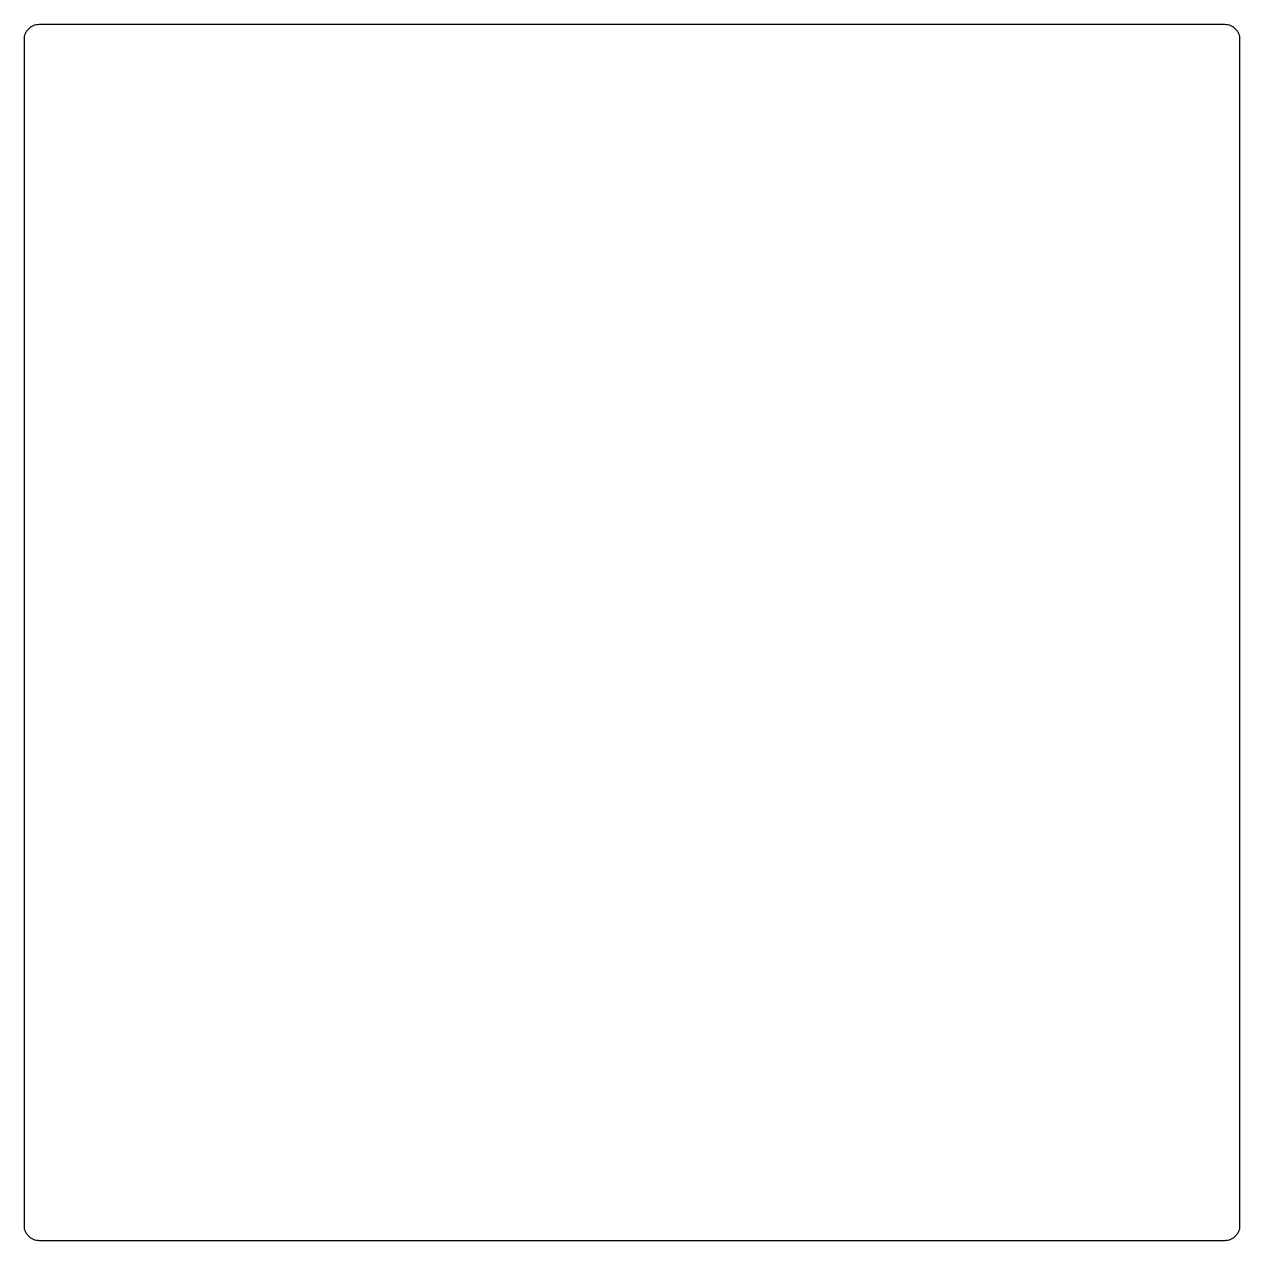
# Model space of a CAD drawing. Header units: millimetres. Extents: x 0 to 300, y 0 to 300.
import ezdxf

# ---------------------------------------------------------------- set-up
doc = ezdxf.new("R2010")
doc.units = ezdxf.units.MM
doc.layers.add('CUT', color=7, linetype='CONTINUOUS')

msp = doc.modelspace()

# ---------------------------------------------------------------- linework, layer by layer
at = {"layer": 'CUT'}
msp.add_lwpolyline([(3.5, -0.175), (3.1398, -0.1573), (2.783, -0.1044), (2.4332, -0.0168), (2.0936, 0.1047), (1.7676, 0.2589), (1.4583, 0.4443), (1.1686, 0.6592), (0.9014, 0.9014), (0.6592, 1.1686), (0.4443, 1.4583), (0.2589, 1.7676), (0.1047, 2.0936), (-0.0168, 2.4332), (-0.1044, 2.783), (-0.1573, 3.1398), (-0.175, 3.5), (-0.175, 296.5), (-0.1573, 296.8602), (-0.1044, 297.217), (-0.0168, 297.5668), (0.1047, 297.9064), (0.2589, 298.2324), (0.4443, 298.5417), (0.6592, 298.8314), (0.9014, 299.0986), (1.1686, 299.3408), (1.4583, 299.5557), (1.7676, 299.7411), (2.0936, 299.8953), (2.4332, 300.0168), (2.783, 300.1044), (3.1398, 300.1573), (3.5, 300.175), (296.1703, 300.175), (296.5305, 300.1573), (296.8873, 300.1044), (297.2371, 300.0168), (297.5767, 299.8953), (297.9027, 299.7411), (298.212, 299.5557), (298.5017, 299.3408), (298.7689, 299.0986), (299.0111, 298.8314), (299.2259, 298.5417), (299.4114, 298.2324), (299.5656, 297.9064), (299.687, 297.5668), (299.7747, 297.217), (299.8276, 296.8602), (299.8453, 296.5), (299.8453, 3.5), (299.8276, 3.1398), (299.7747, 2.783), (299.687, 2.4332), (299.5656, 2.0936), (299.4114, 1.7676), (299.2259, 1.4583), (299.0111, 1.1686), (298.7689, 0.9014), (298.5017, 0.6592), (298.212, 0.4443), (297.9027, 0.2589), (297.5767, 0.1047), (297.2371, -0.0168), (296.8873, -0.1044), (296.5305, -0.1573), (296.1703, -0.175)], close=True, dxfattribs=at)

doc.saveas('drawing.dxf')
